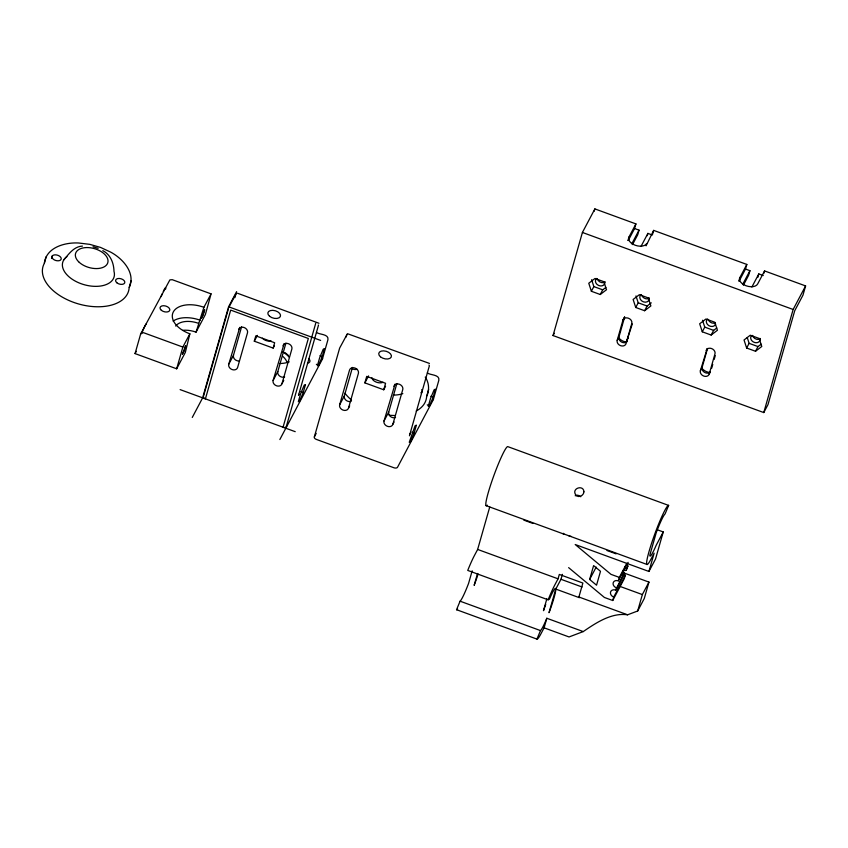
<?xml version="1.0" encoding="UTF-8"?>
<svg xmlns="http://www.w3.org/2000/svg" width="848" height="848" viewBox="0 0 848 848"><rect width="100%" height="100%" fill="white"/><g stroke="black" fill="none" stroke-linecap="round" stroke-linejoin="round"><path stroke-width="1.27" d="M409.732 434.759L409.817 433.72M46.258 256.552L44.276 263.484A44.499 26.097 15.9 0 0 78.567 303.955A44.499 26.097 15.9 0 0 129.129 287.716C136.115 273.141 122.769 258.64 110.781 252.174L100.605 247.446L89.814 244.362L78.673 243.005C65.243 242.221 46.322 247.224 44.372 263.092M416.209 411.026A44.499 26.097 15.9 0 0 426.639 396.451C429.586 390.292 429.183 382.692 425.24 377.084M568.626 567.63L604.412 597.469L612.733 600.511L613.719 597.045A4.452 3.572 27.9 0 1 610.549 592.052A4.452 3.572 27.9 0 1 615.701 590.113L623.439 575.485L624.096 573.174L622.453 572.114M626.683 565.319A4.452 3.572 27.9 0 0 627.912 565.955L626.121 570.418L622.771 570.651M298.825 394.225L298.538 395.253L318.286 325.918A2.968 1.738 15.9 0 0 318.329 324.996M51.527 258.502L52.184 256.191M189.867 333.815L185.33 352.418L176.66 368.795L135.065 353.595L140.598 334.176A2.968 2.385 27.9 0 1 144.033 332.882L182.85 347.065L189.867 333.815A25.217 14.787 15.9 0 1 173.31 311.937A25.217 14.787 15.9 0 1 203.902 307.294L211.078 293.874L205.386 314.513L196.058 332.14A19.281 11.31 15.9 0 0 182.839 330.317M176.66 368.795L182.85 347.065M196.058 332.14L203.902 307.294M234.875 297.701L236.592 291.638L228.589 306.775L202.651 397.839L192.273 417.439M203.467 396.281L228.398 308.789M238.617 329.586A4.749 3.816 27.9 0 1 244.107 327.508A4.749 3.816 27.9 0 1 247.489 332.829L237.62 367.491A4.749 3.816 27.9 0 1 232.129 369.569A4.749 3.816 27.9 0 1 228.748 364.248L239.793 327.36M228.748 364.248L233.454 355.365L241.563 326.883M254.294 341.193L255.81 335.861L274.667 342.751L273.151 348.083L254.294 341.193L257.379 335.373M283.741 380.37L281.981 383.709A4.749 3.816 27.9 0 1 276.49 385.787A4.749 3.816 27.9 0 1 273.109 380.466L284.165 343.578M273.109 380.466L277.815 371.572L285.924 343.09M281.981 383.709L291.86 349.037A4.749 3.816 27.9 0 0 288.468 343.716A4.749 3.816 27.9 0 0 282.988 345.793M285.829 428.24L315.721 323.311M303.234 392.486L305.481 384.579L304.167 385.246L300.595 393.822L298.337 401.729L299.662 401.062L303.234 392.486L300.934 391.638M322.261 356.531L324.519 348.623L323.194 349.291L319.622 357.867L317.364 365.785L318.689 365.117L322.261 356.531L319.961 355.683M279.851 439.529L322.399 359.139L327.932 339.73C329.013 333.836 319.261 334.78 316.442 332.384M427.339 372.919C430.169 375.314 439.921 374.371 438.84 380.264L433.307 399.673L397.553 467.216A2.968 1.738 15.9 0 1 393.96 467.767L316.325 439.391A2.968 1.738 15.9 0 1 314.375 436.815L339.656 348.062L347.436 333.677L429.438 363.421M346.122 337.027L346.843 334.494M339.656 404.793L349.524 370.12A4.749 3.816 27.9 0 1 355.015 368.043A4.749 3.816 27.9 0 1 358.397 373.364L348.528 408.026A4.749 3.816 27.9 0 1 343.037 410.103A4.749 3.816 27.9 0 1 339.656 404.793L344.362 395.899L352.471 367.417M364.873 382.883L366.718 376.395L385.575 383.296L383.72 389.773L364.873 382.883L368.562 375.908M394.066 422.018L392.889 424.244A4.749 3.816 27.9 0 1 387.398 426.321A4.749 3.816 27.9 0 1 384.017 421L395.062 384.112M384.017 421L388.723 412.107L396.832 383.635M392.889 424.244L402.758 389.571A4.749 3.816 27.9 0 0 399.376 384.25A4.749 3.816 27.9 0 0 393.885 386.328M409.446 435.798L429.194 366.453A2.968 1.738 15.9 0 0 428.971 365.053M414.142 433.021L416.389 425.113L415.075 425.781L409.245 442.264L410.57 441.596L414.142 433.021L411.842 432.173M433.169 397.065L435.427 389.158L434.102 389.826L430.53 398.401L428.272 406.319L429.597 405.651L433.169 397.065L430.869 396.217M562.383 574.34L560.973 579.29L555.79 589.084A22.546 2.258 -69.9 0 1 549.016 612.712L555.779 588.957A22.546 2.258 -69.9 0 0 549.451 599.144L548.137 599.812L467.736 570.418A31.45 3.148 -69.9 0 1 474.35 555.684L477.647 549.44L489.762 506.934M472.166 570.821L468.605 583.318A22.546 2.258 -69.9 0 1 460.082 601.19L456.542 609.701L536.943 639.095A31.45 3.148 -69.9 0 0 540.791 634.071L544.098 627.827L546.822 618.266L583.244 631.58C596.038 622.824 611.525 612.447 627.594 614.8L637.675 610.995L644.279 598.508L648.953 582.099L622.612 572.474M477.541 573.471L474.149 585.343A22.546 2.258 -69.9 0 0 478.081 574.032M646.07 245.803L653.66 230.391L746.823 264.438L739.88 277.54A9.498 5.565 15.9 0 0 746.113 285.776A9.498 5.565 15.9 0 0 757.624 284.027L764.567 270.925L805.6 285.924L802.971 295.168L794.714 310.771L767.981 404.613L763.772 412.563L553.044 335.554L582.417 232.458L594.883 208.905L635.915 223.904L634.601 228.525L628.241 240.535M594.225 211.216L594.883 208.905M627.986 240.472L628.983 237.005L635.915 223.904M634.601 228.525L639.032 230.147L637.717 234.769L632.513 244.595M617.196 340.345L622.92 320.226C624.796 315.361 633 318.71 631.792 323.47L626.068 343.588A4.749 3.816 27.9 0 1 620.577 345.666A4.749 3.816 27.9 0 1 617.196 340.345L618.923 337.069L624.658 316.951M647.247 235.702L647.904 233.391L651.232 234.61M546.854 598.805L543.473 610.687A22.546 2.258 -69.9 0 0 545.73 604.412M652.345 235.013L653.66 230.391M548.137 599.812A31.45 3.148 -69.9 0 1 554.751 585.067L558.058 578.824L559.309 574.435L582.873 583.053L578.898 597.003L627.594 614.8M589.657 579.449L593.611 565.584L600.501 571.319L596.547 585.194L589.657 579.449L596.197 567.1M615.701 590.113L624.096 573.174M616.358 587.802A4.452 3.572 27.9 0 1 613.189 582.809A4.452 3.572 27.9 0 1 618.33 580.859L619.316 577.393L626.746 563.358M623.026 573.651A4.452 3.572 27.9 0 0 625.283 575.209L624.298 578.675L612.733 600.511M626.121 570.418L627.912 565.955M710.401 371.806L709.246 373.989A4.749 3.816 27.9 0 1 703.755 376.067A4.749 3.816 27.9 0 1 700.374 370.756L707.253 348.443M700.374 370.756L702.102 367.47L707.476 348.613M637.675 610.995L642.349 594.575L648.953 582.099M619.316 577.393L611.005 574.361L575.209 544.522L648.932 571.467L654.137 553.203L650.829 559.447A31.45 3.148 -69.9 0 1 651.699 542.921A31.45 3.148 -69.9 0 1 668.637 505.419L507.825 446.642A31.45 3.148 -69.9 0 0 492.826 478.463A31.45 3.148 -69.9 0 0 487.208 505.122M657.052 529.682L663.242 531.94L655.536 558.991L648.932 571.467M709.246 373.989L714.97 353.87A4.749 3.816 27.9 0 0 711.589 348.549A4.749 3.816 27.9 0 0 706.098 350.627M711.695 368.202L712.765 364.428M714.196 359.404L715.277 355.63M738.894 281.006L739.88 277.54M739.149 281.07L745.498 269.06L746.823 264.438M745.498 269.06L749.939 270.682L748.625 275.303L743.42 285.14M757.826 277.391L758.812 273.925L763.253 275.547M763.91 273.236L764.567 270.925M763.772 412.563L793.134 309.478L805.6 285.924M129.225 287.334L131.111 280.783M426.735 396.069L428.611 389.518M632.311 323.947L627.032 340.175L628.188 337.992M536.943 639.095L540.494 630.583A22.546 2.258 -69.9 0 0 546.822 618.266M668.637 505.419L665.086 513.93A22.546 2.258 -69.9 0 0 656.225 532.703L649.791 555.323A22.546 2.258 -69.9 0 0 656.129 545.37L663.242 531.94M624.541 317.099L622.92 320.226L624.075 318.042M140.863 333.614L169.886 279.882L172.261 279.692L211.078 293.874M135.065 353.595L136.284 351.305M228.759 307.527L235.935 293.959M273.151 348.083L274.381 345.761M314.375 436.815L316.177 433.423M348.528 408.026L349.705 405.81M383.72 389.773L385.575 386.285M553.044 335.554L554.253 333.275M591.374 291.267L588.766 283.243L595.02 278.462L603.893 281.706L606.511 289.73L600.246 294.51L591.374 291.267L593.854 286.592L591.618 279.713M600.246 294.51L602.727 289.836L605.854 287.44M639.032 230.147L632.099 243.249A4.749 2.788 15.9 0 0 631.908 243.948M640.971 246.492L647.904 233.391M635.735 307.485L633.127 299.461L639.392 294.669L648.264 297.913L650.872 305.937L644.607 310.728L635.735 307.485L638.215 302.8L635.979 295.92M644.607 310.728L647.088 306.043L651.264 302.853M702.282 331.801L699.674 323.777L705.928 318.996L714.8 322.24L717.419 330.264L711.154 335.045L702.282 331.801L704.762 327.127L702.515 320.247M711.154 335.045L713.634 330.37L716.761 327.975M749.939 270.682L743.007 283.783A4.749 2.788 15.9 0 0 742.816 284.493M751.879 287.027L758.812 273.925M618.33 580.859L628.124 562.372M613.719 597.045L625.283 575.209M746.643 348.019L744.035 339.995L750.289 335.204L759.161 338.447L761.78 346.482L755.515 351.263L746.643 348.019L749.123 343.345L747.258 337.61M755.515 351.263L757.995 346.578L761.122 344.193M63.844 259.817C68.868 253.997 73.893 246.471 82.426 246.09M575.209 495.751L577.817 495.168L580.785 496.727M583.244 631.58L569.05 636.954L544.098 627.827M563.454 533.328L562.945 533.625L646.95 564.45M571.287 536.466L569.082 536M622.559 575.23L623.439 575.485M93.047 246.747L98.145 248.337M316.357 364.333L318.689 365.117M427.265 404.878L429.597 405.651M578.898 597.003L579.354 597.692L555.79 589.084M582.417 232.458L793.134 309.478M593.854 286.592L602.727 289.836M638.215 302.8L647.088 306.043M704.762 327.127L713.634 330.37M749.123 343.345L757.995 346.578M237.482 293.238L318.965 323.268M228.589 306.775L320.639 340.419M180.126 389.614L295.221 431.674M486.137 505.673L564.153 534.198M523.82 520.121L532.947 523.46M606.998 550.522L616.125 553.861M620.164 586.477L642.349 594.575M560.973 579.29L582.057 586.996M477.647 549.44L558.058 578.824M460.082 601.19L540.494 630.583M626.778 568.107L624.563 566.846M102.799 250.637C110.526 254.591 113.812 263.06 113.992 271.339A26.701 15.656 15.9 0 1 83.019 284.356A26.701 15.656 15.9 0 1 66.928 256.647M163.282 291.447A11.872 1.187 -69.9 0 1 165.678 289.009M161.131 296.588A11.872 1.187 -69.9 0 1 162.233 293.843M141.648 333.72A11.872 1.187 -69.9 0 1 142.75 330.89M143.111 329.999A11.872 1.187 -69.9 0 1 146.269 323.872M175.706 326.056A19.281 11.31 15.9 0 1 198.559 323.353M173.13 321.074A25.217 14.787 15.9 0 1 200.213 320.237M286.656 426.682A2.968 1.738 15.9 0 1 283.052 427.233L308.333 338.469L230.698 310.103L205.417 398.857A2.968 1.738 15.9 0 1 203.435 397.203M271.169 341.002A6.53 3.827 15.9 0 1 262.371 338.225M321.731 357.284A2.968 1.738 15.9 0 1 322.399 359.139M239.189 360.994A4.749 3.816 27.9 0 1 233.454 355.365M284.642 376.957A4.749 3.816 27.9 0 1 279.575 375.993A4.749 3.816 27.9 0 1 277.815 371.572M308.651 358.662A5.046 2.957 15.9 0 1 307.421 363.188M289.232 361.842A24.03 14.087 15.9 0 1 279.745 363.485M284.748 352.545A25.217 14.787 15.9 0 1 288.405 355.45M282.469 356.128A18.391 10.791 15.9 0 1 286.889 361.969M282.734 351.878A24.03 14.087 15.9 0 1 289.285 357.284M760.264 338.818A4.897 3.933 27.9 0 1 752.515 335.416M751.434 335.702A4.897 3.933 27.9 0 0 750.904 336.592L750.681 337.61A4.897 3.933 27.9 0 0 754.529 342.454A4.897 3.933 27.9 0 0 759.861 340.525L760.073 339.507A4.897 3.933 27.9 0 0 759.978 338.426M605.271 281.886A4.897 3.933 27.9 0 1 597.342 278.992M604.815 282.437A4.897 3.933 27.9 0 1 598.444 285.373A4.897 3.933 27.9 0 1 596.695 278.451M646.727 243.493A9.498 5.565 15.9 0 1 635.205 245.242A9.498 5.565 15.9 0 1 628.983 237.005M648.985 297.563A4.897 3.933 27.9 0 1 643.388 301.835A4.897 3.933 27.9 0 1 641.056 294.669M715.224 322.94A4.897 3.933 27.9 0 1 708.25 319.526M648.678 298.623A4.897 3.933 27.9 0 1 641.703 295.199M715.595 324.01A4.897 3.933 27.9 0 1 708.79 325.59A4.897 3.933 27.9 0 1 707.603 318.986M626.1 341.998A9.498 7.632 27.9 0 1 619.581 338.797M627.372 341.214A4.749 3.816 27.9 0 1 621.743 342.147A4.749 3.816 27.9 0 1 618.923 337.069M709.278 372.399A9.498 7.632 27.9 0 1 702.759 369.198M709.861 372.346A4.749 3.816 27.9 0 1 704.37 372.251A4.749 3.816 27.9 0 1 702.102 367.47M395.422 415.509A44.499 26.097 15.9 0 1 389.285 415.213M351.507 400.065A44.499 26.097 15.9 0 1 344.935 393.186M421.795 389.571A4.749 2.788 15.9 0 1 420.862 392.825M357.125 369.272A4.749 2.788 15.9 0 1 351.507 368.456M402.832 393.642A26.701 15.656 15.9 0 1 393.324 395.104M351.189 401.284A4.749 3.816 27.9 0 1 346.122 400.309A4.749 3.816 27.9 0 1 344.362 395.899M433.074 398.274A2.968 1.738 15.9 0 1 433.307 399.673M395.55 417.492A4.749 3.816 27.9 0 1 390.483 416.527A4.749 3.816 27.9 0 1 388.723 412.107M383.01 382.268A6.53 3.827 15.9 0 1 376.152 382.066A6.53 3.827 15.9 0 1 371.943 377.795M625.919 567.969A4.452 3.572 27.9 0 1 627.255 568.266M457.613 609.097A31.45 3.148 -69.9 0 1 456.542 609.701M182.405 354.093L184.26 350.934L185.648 345.634L182.405 354.093M201.442 318.095L203.255 315.085L204.697 309.679L201.442 318.095M583.922 491.819C583.859 495.889 577.541 498.56 575.474 494.479C571.69 488.066 583.678 484.526 583.922 491.819M52.216 256.096L51.972 256.785A4.749 2.788 15.9 0 0 55.661 260.453A4.749 2.788 15.9 0 0 60.971 259.552L61.215 258.873A4.749 2.788 15.9 0 0 57.526 255.195A4.749 2.788 15.9 0 0 52.216 256.096M161.353 310.304A5.046 2.957 15.9 0 0 169.642 310.591A5.046 2.957 15.9 0 0 163.791 305.715A5.046 2.957 15.9 0 0 161.353 310.304M269.558 316.262A6.53 3.827 15.9 0 0 280.285 316.643A6.53 3.827 15.9 0 0 272.706 310.326A6.53 3.827 15.9 0 0 269.558 316.262M79.277 262.371A16.759 9.826 15.9 0 0 107.102 264.226A16.759 9.826 15.9 0 0 88.69 247.616A16.759 9.826 15.9 0 0 79.277 262.371M116.823 282.755A4.749 2.788 15.9 0 0 124.635 283.073A4.749 2.788 15.9 0 0 119.165 278.451A4.749 2.788 15.9 0 0 116.823 282.755M380.466 356.807A6.53 3.827 15.9 0 0 391.182 357.178A6.53 3.827 15.9 0 0 383.614 350.86A6.53 3.827 15.9 0 0 380.466 356.807"/></g></svg>
